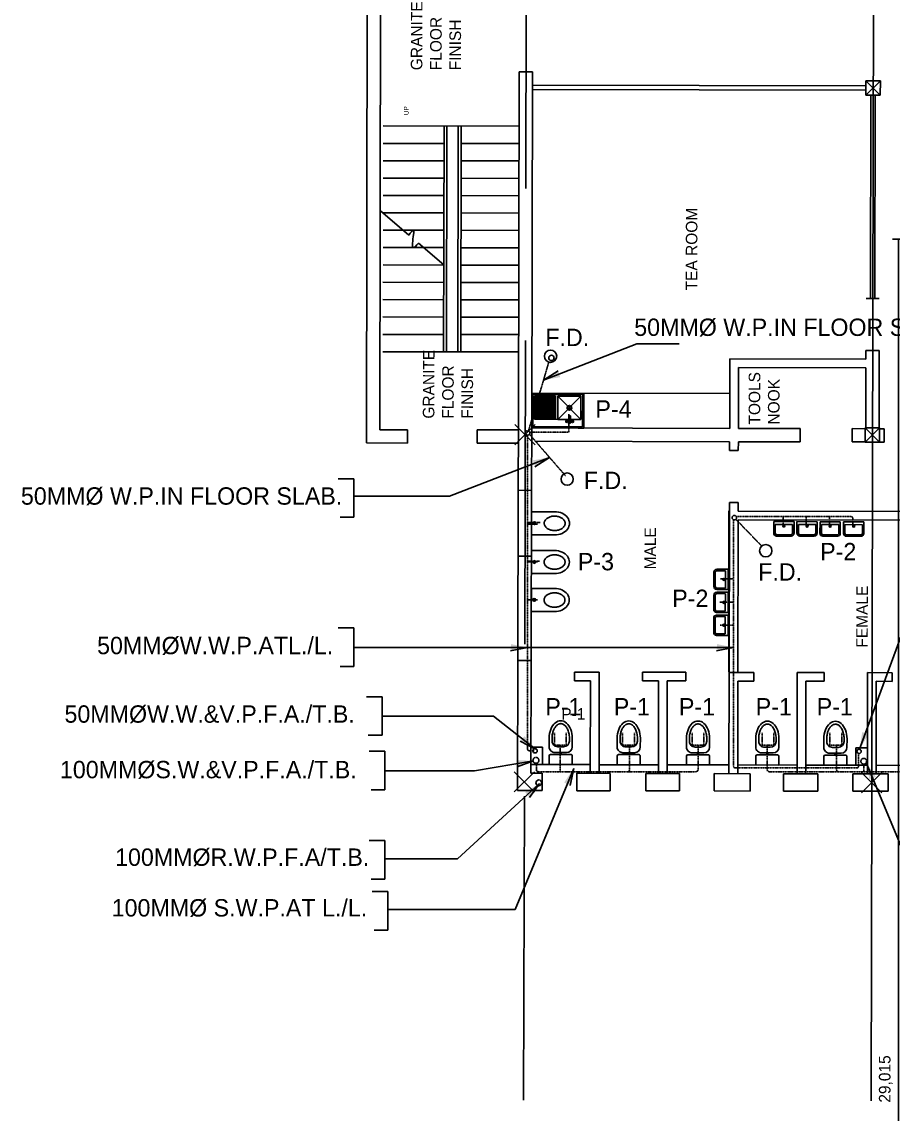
# Model space of a CAD drawing. Extents: x -2017610 to 288295, y -481381 to 250994.
# Drawn here: x 26086 to 41136, y -256160 to -237288 of the extents above; entities that cross this region are included whole.
import ezdxf

# ---------------------------------------------------------------- set-up
doc = ezdxf.new("R2010")
doc.units = 0
doc.header["$LTSCALE"] = 7
doc.header["$MEASUREMENT"] = 0
doc.header["$PDMODE"] = 2
doc.linetypes.add('DASHED2', pattern=[0.375, 0.25, -0.125])
doc.linetypes.add('HIDDEN', pattern=[0.375, 0.25, -0.125])
doc.layers.get('0').update_dxf_attribs({"linetype": 'CONTINUOUS'})
doc.layers.get('DEFPOINTS').update_dxf_attribs({"linetype": 'CONTINUOUS'})
for name, color, linetype in [('DIM', 1, 'CONTINUOUS'), ('DOORS', 8, 'CONTINUOUS'), ('DRAINAGE', 6, 'CONTINUOUS'), ('FIXTURES', 7, 'CONTINUOUS'), ('GRIDLINES', 8, 'DASHED2'), ('HANDRAILS', 8, 'CONTINUOUS'), ('LAYER1', 8, 'CONTINUOUS'), ('LAYER2', 8, 'CONTINUOUS'), ('TEXT', 8, 'CONTINUOUS'), ('TEXT3', 8, 'CONTINUOUS'), ('WALLS', 8, 'CONTINUOUS')]:
    doc.layers.add(name, color=color, linetype=linetype)
doc.styles.add('LUCY', font='lsansi.ttf')
doc.styles.add('STYLUS', font='stylu.ttf')
doc.dimstyles.new('DIM100S', dxfattribs={"dimscale": 0, "dimtxt": 200, "dimasz": 200, "dimexe": 100, "dimexo": 200, "dimgap": 100, "dimtad": 1, "dimdec": 0, "dimtxsty": 'STYLUS', "dimblk1": 'ARCHTICK', "dimblk2": 'ARCHTICK', "dimsah": 1, "dimcen": 100, "dimclrd": 256, "dimclre": 256, "dimclrt": 10, "dimazin": 3, "dimtfac": 1, "dimtdec": 0, "dimtmove": 0, "dimatfit": 3, "dimtolj": 1, "dimtzin": 0})

# ---------------------------------------------------------------- blocks, each defined once
blk = doc.blocks.new('*D567')
at = {"layer": 'DEFPOINTS', "color": 0}
for p in [(44981, -241045), (41227, -270060), (44981, -270060)]:
    blk.add_point(p, dxfattribs=at)
at = {"layer": 'DIM'}
for p, q in [((44781, -241045), (41127, -241045)), ((41227, -241045), (41227, -270060)), ((44781, -270060), (41127, -270060))]:
    blk.add_line(p, q, dxfattribs=at)
at = {"layer": 'DIM', "color": 10, "insert": (41009, -255553), "char_height": 200, "attachment_point": 5, "rotation": 90, "style": 'STYLUS'}
blk.add_mtext('\\A1;29,015', dxfattribs=at)
blk = doc.blocks.new('_ARCHTICK')
blk = doc.blocks.new('STEP_ARROW')
at = {"layer": 'TEXT', "insert": (4454, 51), "char_height": 80, "width": 68, "attachment_point": 7}
blk.add_mtext('{\\fStylus BT|b0|i0|c0|p34;UP}', dxfattribs=at)
blk = doc.blocks.new('STEP_CUT')
at = {"layer": 'HANDRAILS', "linetype": 'CONTINUOUS'}
for p, q in [((333, 571), (-86, 79)), ((-225, -85), (-599, -524))]:
    blk.add_line(p, q, dxfattribs=at)
for points, knots in [([(-224, 17), (-266, 20), (-337, 17), (-265, -49), (-225, -85)], [321.725709, 321.725709, 321.725709, 321.725709, 418.129398, 535.034836, 535.034836, 535.034836, 535.034836]), ([(-86, 79), (-42, 49), (80, -36), (-134, 10), (-224, 17)], [0, 0, 0, 0, 115.30598, 321.725709, 321.725709, 321.725709, 321.725709])]:
    blk.add_open_spline(points, degree=3, knots=knots, dxfattribs=at)
blk = doc.blocks.new('WC')
for p, q in [((0, 458), (0, 308)), ((50, 458), (50, 408)), ((350, 408), (350, 458)), ((400, 308), (400, 458)), ((100, 208), (300, 208)), ((150, 308), (250, 308)), ((190, 208), (190, 175)), ((210, 208), (210, 175)), ((0, 150), (0, 0)), ((0, 0), (400, 0)), ((25, 175), (375, 175)), ((400, 0), (400, 150))]:
    blk.add_line(p, q)
for centre, radius, start, end in [((150, 408), 100, 180, 270), ((250, 408), 100, 270, 0), ((100, 308), 100, 180, 270), ((300, 308), 100, 270, 0), ((300, 308), 100, 270, 0), ((25, 150), 25, 90, 180), ((375, 150), 25, 360, 90)]:
    blk.add_arc(centre, radius, start, end)
blk.add_ellipse((200, 458), major_axis=(0, 300), ratio=0.666667, start_param=4.712389, end_param=7.853982)
blk.add_open_spline([(350, 458), (350, 466), (350, 474), (348, 496), (347, 510), (342, 537), (339, 551), (332, 576), (327, 588), (318, 611), (312, 622), (301, 641), (294, 650), (283, 665), (277, 670), (266, 681), (261, 685), (250, 693), (244, 696), (233, 701), (228, 703), (217, 706), (212, 707), (201, 708), (196, 708), (185, 706), (180, 705), (169, 702), (163, 700), (152, 694), (147, 691), (136, 682), (130, 678), (119, 667), (114, 661), (104, 647), (99, 640), (89, 624), (85, 616), (77, 598), (73, 589), (66, 569), (63, 559), (58, 538), (56, 527), (53, 506), (52, 494), (50, 475), (50, 466), (50, 458)], degree=3, knots=[4.712389, 4.712389, 4.712389, 4.712389, 4.805294, 4.805294, 4.96378, 4.96378, 5.122267, 5.122267, 5.280753, 5.280753, 5.439239, 5.439239, 5.597725, 5.597725, 5.724795, 5.724795, 5.851866, 5.851866, 5.978936, 5.978936, 6.106006, 6.106006, 6.233076, 6.233076, 6.360146, 6.360146, 6.487216, 6.487216, 6.614287, 6.614287, 6.741357, 6.741357, 6.868427, 6.868427, 6.995497, 6.995497, 7.122567, 7.122567, 7.249638, 7.249638, 7.376708, 7.376708, 7.503778, 7.503778, 7.630848, 7.630848, 7.757918, 7.757918, 7.853982, 7.853982, 7.853982, 7.853982])
blk = doc.blocks.new('BIDET')
for p, q in [((0, 400), (0, 0)), ((400, 0), (400, 400)), ((0, 0), (400, 0)), ((0, 0), (200, 0)), ((0, 0), (200, 0))]:
    blk.add_line(p, q)
for radius in [23.9, 18.9, 13.9]:
    blk.add_circle((200, 50), radius)
blk.add_ellipse((200, 400), major_axis=(0, 256), ratio=0.780874, start_param=4.712389, end_param=7.853982)
for points in [[(325, 400), (325, 406), (325, 413), (323, 429), (322, 439), (318, 459), (316, 469), (309, 487), (306, 496), (298, 512), (293, 520), (284, 534), (279, 540), (268, 551), (263, 556), (252, 564), (246, 568), (235, 574), (229, 576), (218, 579), (213, 580), (202, 581), (197, 581), (186, 580), (180, 579), (169, 576), (164, 573), (153, 567), (147, 564), (136, 555), (131, 550), (120, 538), (115, 532), (106, 518), (101, 510), (93, 494), (90, 485), (84, 466), (81, 457), (78, 437), (76, 427), (75, 411), (75, 406), (75, 400)], [(325, 400), (325, 394), (325, 387), (323, 371), (322, 361), (318, 341), (316, 331), (309, 313), (306, 304), (298, 288), (293, 280), (284, 266), (279, 260), (268, 249), (263, 244), (252, 236), (246, 232), (235, 226), (229, 224), (218, 221), (213, 220), (202, 219), (197, 219), (186, 220), (180, 221), (169, 224), (164, 227), (153, 233), (147, 236), (136, 245), (131, 250), (120, 262), (115, 268), (106, 282), (101, 290), (93, 306), (90, 315), (84, 334), (81, 343), (78, 363), (76, 373), (75, 389), (75, 394), (75, 400)]]:
    blk.add_open_spline(points, degree=3, knots=[4.712389, 4.712389, 4.712389, 4.712389, 4.809848, 4.809848, 4.965569, 4.965569, 5.121291, 5.121291, 5.277012, 5.277012, 5.432733, 5.432733, 5.588455, 5.588455, 5.744176, 5.744176, 5.899897, 5.899897, 6.055619, 6.055619, 6.21134, 6.21134, 6.367061, 6.367061, 6.522783, 6.522783, 6.678504, 6.678504, 6.834226, 6.834226, 6.989947, 6.989947, 7.145668, 7.145668, 7.30139, 7.30139, 7.457111, 7.457111, 7.612832, 7.612832, 7.768554, 7.768554, 7.853982, 7.853982, 7.853982, 7.853982])
blk = doc.blocks.new('SINK900')
for p, q in [((0, 600), (0, 0)), ((900, 600), (0, 600)), ((0, 600), (50, 600)), ((0, 600), (100, 600)), ((20, 580), (20, 20)), ((880, 580), (20, 580)), ((880, 20), (880, 580)), ((900, 0), (900, 600)), ((450, 450), (50, 50)), ((50, 450), (450, 50)), ((50, 450), (50, 50)), ((450, 450), (50, 450)), ((168, 489), (325, 489)), ((230, 518), (230, 390)), ((230, 518), (260, 518)), ((260, 390), (230, 390)), ((260, 518), (260, 390)), ((450, 50), (450, 450)), ((450, 50), (450, 450)), ((450, 450), (850, 450)), ((490, 50), (490, 450)), ((490, 425), (850, 425)), ((490, 400), (850, 400)), ((850, 450), (850, 50)), ((490, 375), (850, 375)), ((490, 350), (850, 350)), ((490, 325), (850, 325)), ((490, 300), (850, 300)), ((490, 275), (850, 275)), ((850, 250), (490, 250)), ((850, 225), (490, 225)), ((850, 225), (490, 225)), ((850, 200), (490, 200)), ((0, 0), (900, 0)), ((20, 20), (880, 20)), ((50, 50), (450, 50)), ((850, 175), (490, 175)), ((850, 150), (490, 150)), ((850, 125), (490, 125)), ((850, 100), (490, 100)), ((850, 75), (490, 75)), ((850, 50), (490, 50))]:
    blk.add_line(p, q)
for centre, radius in [((197, 485), 20), ((288, 485), 20), ((250, 250), 40), ((250, 250), 30)]:
    blk.add_circle(centre, radius)
blk = doc.blocks.new('250_COLUMN')
at = {"layer": 'LAYER1'}
for p, q in [((125, 125), (-125, -125)), ((-125, 125), (125, -125))]:
    blk.add_line(p, q, dxfattribs=at)
at = {"layer": 'LAYER2'}
for p, q in [((-125, 125), (125, 125)), ((-125, 125), (-125, -125)), ((125, 125), (125, -125)), ((-125, -125), (125, -125))]:
    blk.add_line(p, q, dxfattribs=at)
blk = doc.blocks.new('BASIN350')
for p, q in [((0, 200), (0, 0)), ((25, 200), (25, 50)), ((300, 250), (50, 250)), ((300, 225), (50, 225)), ((325, 50), (325, 200)), ((350, 0), (350, 200)), ((0, 0), (350, 0)), ((25, 50), (325, 50))]:
    blk.add_line(p, q)
for radius in [17.4, 12.4]:
    blk.add_circle((175, 75), radius)
for centre, radius, start, end in [((50, 200), 50, 90, 180), ((50, 200), 25, 90, 180), ((300, 200), 50, 0, 90), ((300, 200), 25, 360, 90)]:
    blk.add_arc(centre, radius, start, end)

msp = doc.modelspace()

# ---------------------------------------------------------------- linework, layer by layer
at = {"layer": 'DRAINAGE', "color": 6, "linetype": 'HIDDEN'}
for p, q in [((34833.8, -244362.9), (35189.4, -243166.9)), ((35535.4, -244065.7), (35535.4, -244378.3)), ((34859.6, -244374.7), (35535.4, -244374.7)), ((34821, -249850.4), (34821, -244428.6)), ((34854.5, -244413.4), (35478.8, -245133.2)), ((38380.3, -250148.9), (38380.3, -245890.2)), ((38419.4, -245882.4), (38865.2, -246344.2)), ((38427.6, -245834.7), (40408.8, -245834.7)), ((39234.8, -245841), (39234.8, -246021.5)), ((39635.9, -245839.8), (39635.9, -246020.2)), ((40037.6, -245838.5), (40037.6, -246019)), ((40438.8, -245864.7), (40438.8, -246012.1)), ((34829.9, -245939.6), (35038, -245939.6)), ((34821, -246604.9), (35029.1, -246604.9)), ((38155.4, -246910.4), (38380.3, -246910.4)), ((38141.2, -247313), (38377.8, -247313)), ((38148.3, -247713.2), (38384.8, -247713.2)), ((34851, -249880.4), (34938.1, -249880.4)), ((40539.3, -249912.7), (40539.3, -250148.9)), ((38410.3, -250178.9), (40509.3, -250178.9))]:
    msp.add_line(p, q, dxfattribs=at)
at = {"layer": 'DRAINAGE', "color": 3, "linetype": 'HIDDEN'}
for p, q in [((35287.8, -249785.1), (35287.8, -249571.4)), ((35491.1, -249785.1), (35491.1, -249571.4)), ((36462.8, -249785.1), (36462.8, -249571.4)), ((36666.2, -249785.1), (36666.2, -249571.4)), ((37663.9, -249785.1), (37663.9, -249571.4)), ((37867.3, -249785.1), (37867.3, -249571.4)), ((38871.1, -249785.1), (38871.1, -249571.4)), ((39074.5, -249785.1), (39074.5, -249571.4)), ((40044.6, -249785.1), (40044.6, -249571.4)), ((40247.9, -249785.1), (40247.9, -249571.4)), ((35287.8, -249785.1), (35491.1, -249785.1)), ((35384.9, -250242.9), (35384.9, -249785.1)), ((36462.8, -249785.1), (36666.2, -249785.1)), ((36581.4, -250212.9), (36581.4, -249785.1)), ((37663.9, -249785.1), (37867.3, -249785.1)), ((37765.9, -250212.9), (37765.9, -249785.1)), ((38871.1, -249785.1), (39074.5, -249785.1)), ((38962.3, -250212.9), (38962.3, -249785.1)), ((40044.6, -249785.1), (40247.9, -249785.1)), ((40158.8, -250212.9), (40158.8, -249785.1)), ((34973.8, -250089.1), (34973.8, -250212.9)), ((35003.8, -250242.9), (37735.9, -250242.9)), ((38992.3, -250242.9), (42487.3, -250242.9)), ((40627.3, -250104), (40627.3, -250242.9))]:
    msp.add_line(p, q, dxfattribs=at)
at = {"layer": 'DRAINAGE', "color": 6, "linetype": 'HIDDEN'}
msp.add_circle((34823.5, -244389.7), 39, dxfattribs=at)
at = {"layer": 'DRAINAGE', "color": 6}
for centre, radius in [((34950.5, -249882.8), 37.5), ((40547.7, -249892.1), 37.5), ((35017, -250436), 50)]:
    msp.add_circle(centre, radius, dxfattribs=at)
at = {"layer": 'DRAINAGE', "color": 3, "linetype": 'HIDDEN'}
for centre in [(34966.9, -250047.3), (40628.9, -250063.2)]:
    msp.add_circle(centre, 50, dxfattribs=at)
at = {"layer": 'DRAINAGE', "color": 6, "linetype": 'HIDDEN'}
for centre, start, end in [((40408.8, -245864.7), 360, 90), ((34851, -249850.4), 180, 270), ((38410.3, -250148.9), 180, 270), ((40509.3, -250148.9), 270, 0)]:
    msp.add_arc(centre, 30, start, end, dxfattribs=at)
at = {"layer": 'DRAINAGE', "color": 3, "linetype": 'HIDDEN'}
for centre, start, end in [((35003.8, -250212.9), 180, 270), ((36551.4, -250212.9), 270, 0), ((37735.9, -250212.9), 270, 0), ((38992.3, -250212.9), 180, 270), ((40188.8, -250212.9), 180, 270)]:
    msp.add_arc(centre, 30, start, end, dxfattribs=at)
at = {"layer": 'FIXTURES'}
for p, q in [((38314.2, -243711.8), (34894.2, -243704.7)), ((40338.5, -250119.7), (40338.5, -249969.7))]:
    msp.add_line(p, q, dxfattribs=at)
for centre, radius in [((35218.4, -243064.6), 106.3), ((35233.8, -243094.3), 46.8), ((35505.6, -245188.2), 106.3), ((38934.8, -246424.6), 106.3)]:
    msp.add_circle(centre, radius, dxfattribs=at)
at = {"layer": 'GRIDLINES', "ltscale": 3000}
msp.add_line((34754.1, -255916.5), (34822.8, -225320), dxfattribs=at)
at = {"layer": 'HANDRAILS'}
for p, q in [((33371.7, -242988.9), (33379.8, -239088.9)), ((33421.7, -242989), (33429.8, -239089)), ((33616.7, -242989.4), (33624.8, -239089.4)), ((33666.7, -242989.5), (33674.8, -239089.5))]:
    msp.add_line(p, q, dxfattribs=at)
at = {"layer": 'LAYER1'}
for p, q in [((34673.7, -239091.6), (32329.8, -239086.7)), ((33379.1, -239388.9), (32329.1, -239386.7)), ((34673.1, -239391.6), (33674.1, -239389.5)), ((33378.5, -239688.9), (32328.5, -239686.7)), ((34672.5, -239691.6), (33673.5, -239689.5)), ((33377.9, -239988.9), (32327.9, -239986.7)), ((34671.9, -239991.5), (33672.9, -239989.5)), ((33377.3, -240288.9), (32327.3, -240286.7)), ((34671.3, -240291.5), (33672.3, -240289.5)), ((33376.7, -240588.9), (32326.7, -240586.7)), ((34670.6, -240591.5), (33671.7, -240589.5)), ((32670.9, -240887.4), (32326.1, -240886.7)), ((33376.1, -240888.9), (32670.9, -240887.4)), ((34670, -240891.5), (33671.1, -240889.5)), ((33022.8, -241188.2), (32325.4, -241186.7)), ((33375.4, -241188.9), (33022.8, -241188.2)), ((34669.4, -241191.5), (33670.4, -241189.5)), ((33374.8, -241488.9), (32324.8, -241486.7)), ((34668.8, -241491.5), (33669.8, -241489.5)), ((33374.2, -241788.9), (32324.2, -241786.7)), ((34668.2, -241791.5), (33669.2, -241789.5)), ((33373.6, -242088.9), (32323.6, -242086.7)), ((34667.6, -242091.5), (33668.6, -242089.5)), ((33373, -242388.9), (32323, -242386.7)), ((34666.9, -242391.5), (33668, -242389.5)), ((33372.3, -242688.9), (32322.3, -242686.7)), ((34666.3, -242691.5), (33667.3, -242689.5)), ((34665.7, -242991.5), (32321.7, -242986.7)), ((34953.1, -244244.9), (34602.4, -244594.1)), ((34603.1, -244244.2), (34952.4, -244594.9)), ((34940.8, -250244.9), (34590, -250594.1)), ((34590.8, -250244.1), (34940, -250594.9)), ((40940.8, -250257.2), (40590, -250606.5)), ((40590.8, -250256.5), (40940, -250607.2))]:
    msp.add_line(p, q, dxfattribs=at)
at = {"layer": 'TEXT3', "color": 1}
for p, q in [((35097.5, -243476.1), (36708.2, -242848)), ((36708.2, -242848), (37442, -242848)), ((35349.4, -243315.4), (35097.5, -243476.1)), ((33472.3, -245483.7), (35201.8, -244813.9)), ((34949.5, -244973.9), (35201.8, -244813.9)), ((31549.4, -245181.3), (31818.8, -245181.3)), ((31818.8, -245181.3), (31818.8, -245845.6)), ((31818.8, -245483.7), (33472.3, -245483.7)), ((31818.8, -245845.6), (31581.8, -245845.6)), ((34809.5, -245964), (34992.4, -245964)), ((34807.9, -246614.9), (34992.4, -246614.9)), ((34807, -247274.6), (34992.4, -247274.6)), ((40556.1, -249853.7), (41474.3, -247350.3)), ((31549.4, -247759.6), (31818.8, -247759.6)), ((31818.8, -247759.6), (31818.8, -248423.8)), ((31818.8, -248096.7), (38380.3, -248096.7)), ((34528, -248154.9), (34821, -248096.7)), ((38087.2, -248154.9), (38380.3, -248096.7)), ((31818.8, -248423.8), (31581.8, -248423.8)), ((32037.8, -248947.7), (32307.1, -248947.7)), ((32307.1, -248947.7), (32307.1, -249611.9)), ((32307.1, -249284.8), (34235.9, -249284.8)), ((34957.5, -249852.8), (34235.9, -249284.8)), ((32307.1, -249611.9), (32070.1, -249611.9)), ((34691.2, -249717.2), (34957.5, -249852.8)), ((32086.2, -249889.7), (32355.6, -249889.7)), ((32355.6, -249889.7), (32355.6, -250554)), ((33906.6, -250226.8), (34922.8, -250054.2)), ((34643.7, -250160.6), (34922.8, -250054.2)), ((32355.6, -250226.8), (33906.6, -250226.8)), ((34605, -252624.1), (35618.2, -250188)), ((35559.4, -250480.9), (35618.2, -250188)), ((40669.8, -250084.2), (41848.9, -252920.6)), ((32355.6, -250554), (32118.5, -250554)), ((33609.5, -251748.6), (35029.6, -250445.4)), ((34853.1, -250686.4), (35029.6, -250445.4)), ((32086.2, -251434.4), (32355.6, -251434.4)), ((32355.6, -251434.4), (32355.6, -252098.6)), ((32355.6, -251748.6), (33609.5, -251748.6)), ((32355.6, -252098.6), (32118.5, -252098.6)), ((32138.1, -252316), (32407.5, -252316)), ((32407.5, -252316), (32407.5, -252980.3)), ((32407.5, -252624.1), (34605, -252624.1)), ((32407.5, -252980.3), (32170.5, -252980.3))]:
    msp.add_line(p, q, dxfattribs=at)
at = {"layer": 'TEXT3', "color": 6}
msp.add_circle((38393.3, -245853.4), 39, dxfattribs=at)
at = {"layer": 'TEXT3', "color": 1}
for points in [[(35385.3, -243426.3), (35097.5, -243476.1), (35349.4, -243315.4)], [(34913.8, -244863), (35201.8, -244813.9), (34949.5, -244973.9)], [(34534.8, -248038.5), (34821, -248096.7), (34528, -248154.9)], [(38094, -248038.5), (38380.3, -248096.7), (38087.2, -248154.9)], [(34768.5, -249630), (34957.5, -249852.8), (34691.2, -249717.2)], [(40709.2, -249605), (40556.1, -249853.7), (40602.4, -249558.6)], [(34630.9, -250044.8), (34922.8, -250054.2), (34643.7, -250160.6)], [(35454.6, -250430), (35618.2, -250188), (35559.4, -250480.9)], [(40725.9, -250370.8), (40669.8, -250084.2), (40836, -250332.5)], [(34779.4, -250596.1), (35029.6, -250445.4), (34853.1, -250686.4)]]:
    msp.add_solid(points, dxfattribs=at)
at = {"layer": 'WALLS'}
for p, q in [((40754.1, -255928.9), (40822.8, -225332.3)), ((32037.5, -244563.9), (32058.2, -234513.9)), ((32267.9, -244334.3), (32287.7, -234744.4)), ((34663.1, -244244.3), (34675.7, -238149.3)), ((34905.7, -238149.8), (34675.7, -238149.3)), ((34893.1, -244244.7), (34905.7, -238149.8)), ((34905, -238457.3), (40665, -238469.1)), ((34905.2, -238382.3), (40665.2, -238394.1)), ((40745.1, -242066.8), (40752.3, -238556.8)), ((40820.1, -242066.9), (40827.3, -238557)), ((40667.6, -242066.6), (40897.6, -242067.1)), ((40665.5, -243116.6), (40665.8, -242966.6)), ((40665.8, -242966.6), (40895.8, -242967.1)), ((40893, -244301.6), (40895.8, -242967.1)), ((38313, -244311.8), (38315.5, -243111.8)), ((38315.5, -243111.8), (40665.5, -243116.6)), ((38463, -244312.1), (38465.2, -243262.1)), ((38465.2, -243262.1), (40665.1, -243266.6)), ((40663, -244301.1), (40665.1, -243266.6)), ((32267.9, -244334.3), (32750.4, -244335.3)), ((32750, -244565.3), (32750.4, -244335.3)), ((33950, -244567.8), (33950.4, -244337.8)), ((33950.4, -244337.8), (34662.9, -244339.3)), ((34660.8, -245381.8), (34663.1, -244244.3)), ((34890.8, -245382.2), (34893.1, -244244.7)), ((34953, -244304.9), (38313, -244311.8)), ((38463, -244312.1), (39530.7, -244314.3)), ((39530.3, -244544.3), (39530.7, -244314.3)), ((40430.3, -244546.2), (40430.7, -244316.2)), ((40430.7, -244316.2), (40653, -244316.6)), ((40980.7, -244317.3), (40903, -244317.1)), ((40980.3, -244547.3), (40980.7, -244317.3)), ((32037.5, -244563.9), (32750, -244565.3)), ((33950, -244567.8), (34662.5, -244569.3)), ((34952.5, -244534.9), (38312.5, -244541.8)), ((38312.2, -244691.8), (38312.5, -244541.8)), ((38462.2, -244692.1), (38462.5, -244542.1)), ((38462.5, -244542.1), (39530.3, -244544.3)), ((40430.3, -244546.2), (40652.5, -244546.6)), ((40980.3, -244547.3), (40900.6, -244547.1)), ((38312.2, -244691.8), (38462.2, -244692.1)), ((34654.7, -248319.3), (34660.8, -245381.8)), ((34660.8, -245381.8), (34890.8, -245382.2)), ((34660.8, -245381.8), (34890.8, -245382.2)), ((34884.7, -248319.7), (34890.8, -245382.2)), ((38310, -245741.8), (38310.4, -245591.8)), ((38310.4, -245591.8), (38460.4, -245592.1)), ((38460, -245742.1), (38460.4, -245592.1)), ((38300, -248519.1), (38300, -245734.1)), ((38304.3, -248526.8), (38310, -245741.8)), ((38454.3, -248527.1), (38459.7, -245892.1)), ((38459.7, -245892.1), (41999.7, -245899.4)), ((38460, -245742.1), (42000, -245749.4)), ((34658.4, -246519.3), (34888.4, -246519.7)), ((34650.1, -250569.3), (34654.7, -248319.3)), ((34654.7, -248319.3), (34884.7, -248319.7)), ((34880.7, -250269.7), (34884.7, -248319.7)), ((35634, -248671.3), (35634.3, -248521.3)), ((35634.3, -248521.3), (36059.3, -248522.2)), ((36055.7, -250272.2), (36059.3, -248522.2)), ((36809, -248673.7), (36809.3, -248523.7)), ((36809.3, -248523.7), (37234.3, -248524.6)), ((37234.3, -248524.6), (37554.3, -248525.2)), ((37554.3, -248525.2), (37554, -248675.2)), ((38304.3, -248526.8), (38300.7, -250276.8)), ((38304.3, -248526.8), (38729.3, -248527.7)), ((38729.3, -248527.7), (38729, -248677.7)), ((39479.3, -248529.2), (39475.7, -250279.2)), ((39479.3, -248529.2), (39945.4, -248530.2)), ((39945.4, -248530.2), (39945.1, -248680.2)), ((40690.7, -250281.7), (40694.3, -248531.7)), ((40694.3, -248531.7), (41119.3, -248532.6)), ((41119, -248682.6), (41119.3, -248532.6)), ((35634, -248671.3), (35909, -248671.8)), ((35905.7, -250271.8), (35909, -248671.8)), ((36809, -248673.7), (37084, -248674.3)), ((37080.7, -250274.3), (37084, -248674.3)), ((37230.7, -250274.6), (37234, -248674.6)), ((37234, -248674.6), (37554, -248675.2)), ((38454, -248677.1), (38450.7, -250277.1)), ((38454, -248677.1), (38729, -248677.7)), ((39629, -248679.5), (39625.7, -250279.5)), ((39629, -248679.5), (39945.1, -248680.2)), ((40840.7, -250282), (40844, -248682)), ((40844, -248682), (41119, -248682.6)), ((34881, -249819.7), (35081, -249819.7)), ((35081, -250119.7), (35081, -249819.7)), ((40491.6, -250133.6), (40491.6, -249833.6)), ((40691.6, -249833.6), (40491.6, -249833.6)), ((34881, -250119.7), (35906, -250121.8)), ((36056, -250122.2), (37081, -250124.3)), ((37231, -250124.6), (38301, -250126.8)), ((38451, -250127.1), (39476, -250129.2)), ((39626, -250129.5), (40691, -250131.7)), ((40841, -250132), (41866, -250134.1)), ((34880.7, -250269.7), (35073.2, -250270.1)), ((35073.2, -250270.1), (35072.6, -250570.1)), ((35673.2, -250271.4), (35672.6, -250571.4)), ((35673.2, -250271.4), (36248.2, -250272.6)), ((36248.2, -250272.6), (36247.6, -250572.6)), ((36248.2, -250272.6), (36247.6, -250572.6)), ((36865.1, -250573.8), (36865.7, -250273.8)), ((36865.7, -250273.8), (37445.7, -250275)), ((37445.7, -250275), (37445.1, -250575)), ((38045.7, -250276.3), (38045.1, -250576.3)), ((38045.7, -250276.3), (38665.7, -250277.5)), ((38390.7, -250275.1), (38390.7, -250276.8)), ((38665.1, -250577.5), (38665.7, -250277.5)), ((39243.2, -250278.7), (39242.6, -250578.7)), ((39243.2, -250278.7), (39838.2, -250279.9)), ((39838.2, -250279.9), (39837.6, -250579.9)), ((40438.2, -250281.2), (40437.6, -250581.2)), ((40438.2, -250281.2), (41053.2, -250282.4)), ((41053.2, -250282.4), (41052.6, -250582.4)), ((34650.1, -250569.3), (35072.6, -250570.1)), ((35672.6, -250571.4), (36247.6, -250572.6)), ((36865.1, -250573.8), (37445.1, -250575)), ((38045.1, -250576.3), (38665.1, -250577.5)), ((39242.6, -250578.7), (39837.6, -250579.9)), ((40437.6, -250581.2), (41052.6, -250582.4))]:
    msp.add_line(p, q, dxfattribs=at)

# ---------------------------------------------------------------- block references
at = {"layer": 'DIM', "rotation": 89.88201076116258}
for name, p in [('STEP_ARROW', (32808.5, -243353.1)), ('STEP_CUT', (32851.1, -240887.8)), ('250_COLUMN', (40777.8, -244426.4))]:
    msp.add_blockref(name, p, dxfattribs=at)
at = {"layer": 'FIXTURES'}
for name, p, rotation in [('SINK900', (35794.2, -243706.6), 179.8820107611629), ('BIDET', (34890, -245751), 269.8820107611626), ('BASIN350', (39424.3, -245923.3), 179.8820107611626), ('BASIN350', (39824.7, -245924.1), 179.8820107611626), ('BASIN350', (40223.1, -245924.9), 179.8820107611626), ('BASIN350', (40629.8, -245925.8), 179.8820107611626), ('BIDET', (34888.6, -246420.2), 269.8820107611626), ('BASIN350', (38288.4, -247095.8), 89.88201076116258), ('BIDET', (34887.3, -247075.8), 269.8820107611626), ('BASIN350', (38287.5, -247492.8), 89.88201076116258), ('BASIN350', (38286.7, -247888.6), 89.88201076116258), ('WC', (35193.5, -250120.4), 359.8820107611626), ('WC', (36368.5, -250122.8), 359.8820107611626), ('WC', (37566, -250125.3), 359.8820107611626), ('WC', (38763.5, -250127.7), 359.8820107611626), ('WC', (39938.5, -250130.2), 359.8820107611626)]:
    msp.add_blockref(name, p, dxfattribs=dict(at, rotation=rotation))
at = {"layer": 'WALLS', "rotation": 89.88201076116258}
msp.add_blockref('250_COLUMN', (40790.1, -238431.9), dxfattribs=at)

# ---------------------------------------------------------------- texts
at = {"layer": 'DOORS', "color": 1, "char_height": 300, "width": 15498, "attachment_point": 1, "style": 'LUCY'}
for s, insert in [('50MM%%c W.P.IN FLOOR SLAB.', (36664.1, -242414.2)), ('F.D.', (35128.1, -242589.5)), ('P-4', (35993.5, -243826.2)), ('F.D.', (35792.9, -245060.1)), ('50MM%%c W.P.IN FLOOR SLAB.', (26070, -245329.9)), ('P-2', (39875.7, -246290.8)), ('P-3', (35690.6, -246463.8)), ('F.D.', (38805.7, -246641.6)), ('P-2', (37320.5, -247098)), ('50MM%%cW.W.P.ATL./L.', (27385.7, -247913.2)), ('50MM%%cW.W.&V.P.F.A./T.B.', (26822.7, -249097)), ('P-1', (35128.1, -248971.7)), ('P-1', (36310.8, -248971.7)), ('P-1', (37435.9, -248971.7)), ('P-1', (38762.9, -248971.7)), ('P-1', (39815.9, -248971.7)), ('100MM%%cS.W.&V.P.F.A./T.B.', (26743.9, -250057)), ('100MM%%cR.W.P.F.A/T.B.', (27696.3, -251570.1)), ('100MM%%c S.W.P.AT L./L.', (27637.8, -252445.3))]:
    msp.add_mtext(s, dxfattribs=dict(at, insert=insert))
at = {"layer": 'TEXT', "char_height": 200, "attachment_point": 7, "rotation": 89.88201, "style": 'STYLUS'}
for s, insert, width in [('GRANITE FLOOR FINISH', (33673.8, -238124.4), 1801), ('TEA ROOM', (37755.9, -241927), 1801), ('GRANITE FLOOR FINISH', (33881.4, -244144.8), 1801), ('TOOLS NOOK', (39176.1, -244245.9), 981.845), ('MALE', (37040.5, -246748.7), 1801), ('FEMALE', (40697.7, -248099.5), 1801)]:
    msp.add_mtext(s, dxfattribs=dict(at, insert=insert, width=width))
at = {"layer": 'TEXT', "insert": (35404.1, -249345.7), "char_height": 200, "width": 1257, "attachment_point": 7}
msp.add_mtext('P-1', dxfattribs=at)

# ---------------------------------------------------------------- dimensions: what is measured, and where the dimension line sits
at = {"layer": 'DIM'}
dim = msp.add_linear_dim(base=(41227.3, -270060.4), p1=(44981.2, -241045.4), p2=(44981.2, -270060.4), angle=90, dimstyle='DIM100S', override={"dimscale": 1}, dxfattribs=at)
dim.commit()
dim.dimension.update_dxf_attribs({"geometry": '*D567', "text_midpoint": (41008.6, -255552.9)})

doc.saveas('drawing.dxf')
